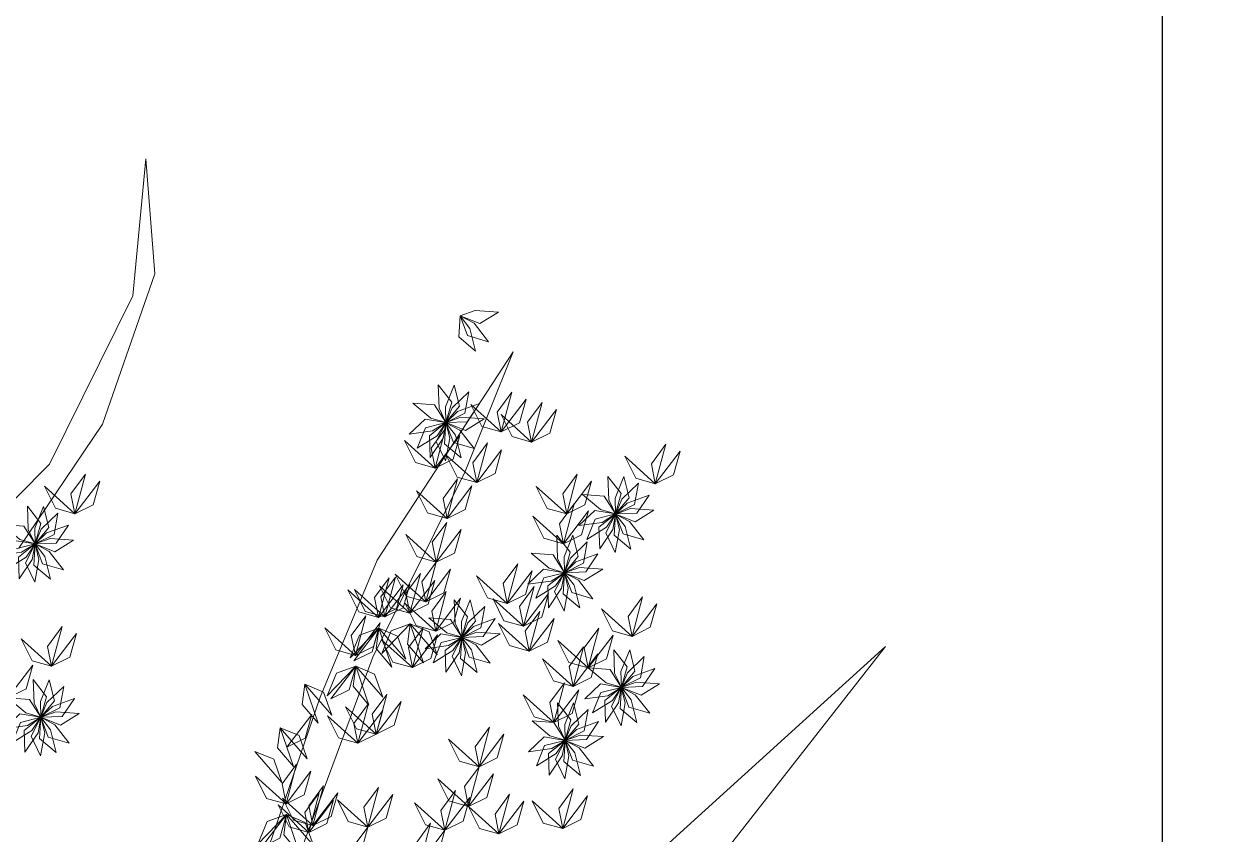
# Model space of a CAD drawing. Header units: inches. Extents: x 15 to 22798, y 21 to 21519.
# Drawn here: x 17793.2 to 17967.7, y 11186.7 to 11305 of the extents above; entities that cross this region are included whole.
import ezdxf

# ---------------------------------------------------------------- set-up
doc = ezdxf.new("R2010")
doc.units = ezdxf.units.IN
doc.header["$MEASUREMENT"] = 0
doc.layers.add('ARREDAMENTO', color=8, linetype='Continuous', lineweight=13)

msp = doc.modelspace()

# ---------------------------------------------------------------- linework, layer by layer
msp.add_lwpolyline([(18459.33, 11805.56), (19265.77, 11805.56), (19265.77, 11088.81), (17959.31, 11088.81), (17959.31, 11805.56), (18369.32, 11805.56)])
at = {"layer": 'ARREDAMENTO', "linetype": 'Continuous', "lineweight": 0}
for points in [[(17792.5, 11228.48), (17804.69, 11246.58), (17812.34, 11268.53), (17810.99, 11285.29), (17809.13, 11265.3), (17796.97, 11240.75), (17787.34, 11231.04)], [(17786.96, 11162.05), (17811.44, 11166.01), (17834.03, 11159.65), (17862.37, 11168.14), (17892.63, 11180.51), (17918.94, 11214.13), (17886.81, 11185), (17859.13, 11171.35), (17835.3, 11165.46), (17829.47, 11173.17), (17844.15, 11212.56), (17857.58, 11239.69), (17864.61, 11257.13), (17844.74, 11226.75), (17836.43, 11206.73), (17825.59, 11175.09), (17821.1, 11169.27), (17808.19, 11172.44), (17792.74, 11167.23)]]:
    msp.add_lwpolyline(points, dxfattribs=at)
at = {"layer": 'ARREDAMENTO', "lineweight": 0}
for points in [[(17862.45, 11262.94), (17859.05, 11263.17), (17856.88, 11262.39), (17859.75, 11261.26), (17862.45, 11262.94)], [(17859.11, 11257.26), (17858.28, 11260.56), (17856.87, 11262.39), (17856.68, 11259.31), (17859.11, 11257.26)], [(17861, 11258.61), (17858.91, 11261.3), (17856.87, 11262.39), (17857.95, 11259.5), (17861, 11258.61)], [(17853.68, 11252.3), (17853.8, 11248.9), (17854.8, 11246.82), (17855.63, 11249.79), (17853.68, 11252.3)], [(17856.01, 11252.29), (17854.73, 11249.12), (17854.8, 11246.82), (17856.77, 11249.2), (17856.01, 11252.29)], [(17858.13, 11251.32), (17855.68, 11248.95), (17854.81, 11246.82), (17857.57, 11248.19), (17858.13, 11251.32)], [(17862.86, 11245.44), (17862.28, 11248.34), (17864.41, 11251.23), (17862.86, 11245.44)], [(17849.97, 11249.65), (17852.58, 11247.46), (17854.79, 11246.82), (17853.14, 11249.42), (17849.97, 11249.65)], [(17859.67, 11249.58), (17856.47, 11248.41), (17854.81, 11246.81), (17857.89, 11246.94), (17859.67, 11249.58)], [(17862.86, 11245.44), (17860.01, 11246.24), (17858.41, 11249.45), (17862.86, 11245.44)], [(17862.86, 11245.44), (17865.52, 11246.76), (17866.49, 11250.21), (17862.86, 11245.44)], [(17867.29, 11243.95), (17866.71, 11246.86), (17868.83, 11249.75), (17867.29, 11243.95)], [(17849.45, 11245.12), (17852.83, 11245.6), (17854.79, 11246.81), (17851.75, 11247.33), (17849.45, 11245.12)], [(17860.38, 11247.35), (17856.98, 11247.59), (17854.81, 11246.81), (17857.67, 11245.67), (17860.38, 11247.35)], [(17867.29, 11243.95), (17864.44, 11244.76), (17862.84, 11247.97), (17867.29, 11243.95)], [(17867.29, 11243.95), (17869.94, 11245.28), (17870.92, 11248.73), (17867.29, 11243.95)], [(17850.6, 11243.1), (17853.49, 11244.9), (17854.79, 11246.81), (17851.8, 11246.04), (17850.6, 11243.1)], [(17852.48, 11241.71), (17854.38, 11244.54), (17854.79, 11246.81), (17852.37, 11244.89), (17852.48, 11241.71)], [(17853.21, 11240.16), (17852.63, 11243.07), (17854.75, 11245.96), (17853.21, 11240.16)], [(17854.75, 11241.21), (17855.34, 11244.56), (17854.79, 11246.8), (17853.36, 11244.07), (17854.75, 11241.21)], [(17857.03, 11241.67), (17856.21, 11244.98), (17854.8, 11246.8), (17854.6, 11243.73), (17857.03, 11241.67)], [(17858.93, 11243.03), (17856.83, 11245.71), (17854.8, 11246.8), (17855.88, 11243.91), (17858.93, 11243.03)], [(17853.21, 11240.16), (17850.36, 11240.97), (17848.76, 11244.18), (17853.21, 11240.16)], [(17853.21, 11240.16), (17855.87, 11241.48), (17856.84, 11244.93), (17853.21, 11240.16)], [(17859.29, 11238.05), (17858.71, 11240.96), (17860.84, 11243.85), (17859.29, 11238.05)], [(17885.34, 11237.88), (17884.76, 11240.78), (17886.89, 11243.67), (17885.34, 11237.88)], [(17859.29, 11238.05), (17856.44, 11238.86), (17854.84, 11242.07), (17859.29, 11238.05)], [(17859.29, 11238.05), (17861.95, 11239.37), (17862.92, 11242.83), (17859.29, 11238.05)], [(17885.34, 11237.88), (17882.49, 11238.68), (17880.89, 11241.89), (17885.34, 11237.88)], [(17885.34, 11237.88), (17888, 11239.2), (17888.98, 11242.65), (17885.34, 11237.88)], [(17800.66, 11233.51), (17800.08, 11236.41), (17802.2, 11239.3), (17800.66, 11233.51)], [(17854.95, 11232.81), (17854.37, 11235.72), (17856.5, 11238.61), (17854.95, 11232.81)], [(17872.42, 11233.48), (17871.83, 11236.39), (17873.96, 11239.28), (17872.42, 11233.48)], [(17878.43, 11238.96), (17878.55, 11235.55), (17879.55, 11233.48), (17880.38, 11236.45), (17878.43, 11238.96)], [(17880.76, 11238.94), (17879.48, 11235.78), (17879.55, 11233.47), (17881.52, 11235.85), (17880.76, 11238.94)], [(17800.66, 11233.51), (17797.81, 11234.32), (17796.21, 11237.53), (17800.66, 11233.51)], [(17800.66, 11233.51), (17803.31, 11234.83), (17804.29, 11238.28), (17800.66, 11233.51)], [(17854.95, 11232.81), (17852.1, 11233.62), (17850.5, 11236.83), (17854.95, 11232.81)], [(17854.95, 11232.81), (17857.61, 11234.14), (17858.58, 11237.59), (17854.95, 11232.81)], [(17872.42, 11233.48), (17869.57, 11234.29), (17867.97, 11237.5), (17872.42, 11233.48)], [(17872.42, 11233.48), (17875.07, 11234.8), (17876.05, 11238.26), (17872.42, 11233.48)], [(17882.88, 11237.98), (17880.43, 11235.61), (17879.56, 11233.47), (17882.32, 11234.84), (17882.88, 11237.98)], [(17871.94, 11229.13), (17871.36, 11232.04), (17873.48, 11234.93), (17871.94, 11229.13)], [(17874.72, 11236.31), (17877.33, 11234.12), (17879.54, 11233.48), (17877.89, 11236.08), (17874.72, 11236.31)], [(17884.42, 11236.23), (17881.22, 11235.06), (17879.56, 11233.47), (17882.64, 11233.6), (17884.42, 11236.23)], [(17793.74, 11234.59), (17793.86, 11231.19), (17794.87, 11229.11), (17795.7, 11232.08), (17793.74, 11234.59)], [(17796.07, 11234.57), (17794.8, 11231.41), (17794.87, 11229.11), (17796.84, 11231.48), (17796.07, 11234.57)], [(17798.19, 11233.61), (17795.74, 11231.24), (17794.87, 11229.1), (17797.63, 11230.48), (17798.19, 11233.61)], [(17871.94, 11229.13), (17874.59, 11230.45), (17875.57, 11233.91), (17871.94, 11229.13)], [(17874.2, 11231.78), (17877.58, 11232.25), (17879.54, 11233.47), (17876.5, 11233.98), (17874.2, 11231.78)], [(17875.35, 11229.75), (17878.24, 11231.56), (17879.54, 11233.47), (17876.55, 11232.7), (17875.35, 11229.75)], [(17877.23, 11228.37), (17879.13, 11231.19), (17879.54, 11233.46), (17877.12, 11231.55), (17877.23, 11228.37)], [(17879.5, 11227.86), (17880.09, 11231.22), (17879.54, 11233.46), (17878.11, 11230.73), (17879.5, 11227.86)], [(17881.79, 11228.33), (17880.96, 11231.64), (17879.55, 11233.46), (17879.35, 11230.38), (17881.79, 11228.33)], [(17883.68, 11229.68), (17881.58, 11232.37), (17879.55, 11233.46), (17880.63, 11230.57), (17883.68, 11229.68)], [(17885.13, 11234.01), (17881.73, 11234.25), (17879.56, 11233.46), (17882.42, 11232.33), (17885.13, 11234.01)], [(17790.03, 11231.94), (17792.64, 11229.75), (17794.86, 11229.11), (17793.21, 11231.71), (17790.03, 11231.94)], [(17799.74, 11231.86), (17796.54, 11230.7), (17794.87, 11229.1), (17797.95, 11229.23), (17799.74, 11231.86)], [(17853.39, 11226.45), (17852.8, 11229.36), (17854.93, 11232.25), (17853.39, 11226.45)], [(17871.94, 11229.13), (17869.09, 11229.94), (17867.49, 11233.15), (17871.94, 11229.13)], [(17800.44, 11229.64), (17797.04, 11229.88), (17794.87, 11229.1), (17797.74, 11227.96), (17800.44, 11229.64)], [(17853.39, 11226.45), (17850.53, 11227.26), (17848.93, 11230.47), (17853.39, 11226.45)], [(17853.39, 11226.45), (17856.04, 11227.77), (17857.02, 11231.22), (17853.39, 11226.45)], [(17870.96, 11230.39), (17871.08, 11226.98), (17872.09, 11224.9), (17872.92, 11227.88), (17870.96, 11230.39)], [(17873.29, 11230.37), (17872.02, 11227.21), (17872.09, 11224.9), (17874.06, 11227.28), (17873.29, 11230.37)], [(17789.52, 11227.41), (17792.89, 11227.89), (17794.85, 11229.1), (17791.81, 11229.62), (17789.52, 11227.41)], [(17790.67, 11225.38), (17793.56, 11227.19), (17794.85, 11229.1), (17791.87, 11228.33), (17790.67, 11225.38)], [(17792.54, 11224), (17794.45, 11226.82), (17794.86, 11229.1), (17792.44, 11227.18), (17792.54, 11224)], [(17794.82, 11223.5), (17795.41, 11226.85), (17794.86, 11229.09), (17793.43, 11226.36), (17794.82, 11223.5)], [(17797.1, 11223.96), (17796.28, 11227.27), (17794.86, 11229.09), (17794.67, 11226.01), (17797.1, 11223.96)], [(17799, 11225.32), (17796.9, 11228), (17794.87, 11229.09), (17795.94, 11226.2), (17799, 11225.32)], [(17875.42, 11229.4), (17872.96, 11227.04), (17872.09, 11224.9), (17874.86, 11226.27), (17875.42, 11229.4)], [(17851.84, 11220.65), (17851.26, 11223.56), (17853.39, 11226.45), (17851.84, 11220.65)], [(17863.73, 11220.41), (17863.14, 11223.32), (17865.27, 11226.21), (17863.73, 11220.41)], [(17867.25, 11227.74), (17869.86, 11225.55), (17872.08, 11224.9), (17870.43, 11227.51), (17867.25, 11227.74)], [(17876.96, 11227.66), (17873.76, 11226.49), (17872.09, 11224.9), (17875.18, 11225.02), (17876.96, 11227.66)], [(17851.84, 11220.65), (17848.99, 11221.46), (17847.39, 11224.67), (17851.84, 11220.65)], [(17849.54, 11218.98), (17848.95, 11221.89), (17851.08, 11224.78), (17849.54, 11218.98)], [(17851.84, 11220.65), (17854.5, 11221.97), (17855.47, 11225.43), (17851.84, 11220.65)], [(17863.73, 11220.41), (17866.38, 11221.73), (17867.36, 11225.19), (17863.73, 11220.41)], [(17866.74, 11223.21), (17870.12, 11223.68), (17872.08, 11224.9), (17869.03, 11225.41), (17866.74, 11223.21)], [(17867.89, 11221.18), (17870.78, 11222.99), (17872.08, 11224.89), (17869.09, 11224.13), (17867.89, 11221.18)], [(17869.76, 11219.79), (17871.67, 11222.62), (17872.08, 11224.89), (17869.66, 11222.97), (17869.76, 11219.79)], [(17872.04, 11219.29), (17872.63, 11222.65), (17872.08, 11224.89), (17870.65, 11222.15), (17872.04, 11219.29)], [(17874.32, 11219.76), (17873.5, 11223.06), (17872.08, 11224.89), (17871.89, 11221.81), (17874.32, 11219.76)], [(17877.66, 11225.44), (17874.26, 11225.67), (17872.09, 11224.89), (17874.96, 11223.76), (17877.66, 11225.44)], [(17876.22, 11221.11), (17874.12, 11223.8), (17872.09, 11224.89), (17873.16, 11222), (17876.22, 11221.11)], [(17844.94, 11218.36), (17844.36, 11221.27), (17846.49, 11224.16), (17844.94, 11218.36)], [(17844.94, 11218.36), (17847.6, 11219.68), (17848.57, 11223.13), (17844.94, 11218.36)], [(17849.54, 11218.98), (17846.69, 11219.79), (17845.09, 11223), (17849.54, 11218.98)], [(17845.88, 11218.45), (17845.29, 11221.36), (17847.42, 11224.25), (17845.88, 11218.45)], [(17845.88, 11218.45), (17848.53, 11219.77), (17849.51, 11223.22), (17845.88, 11218.45)], [(17849.54, 11218.98), (17852.19, 11220.3), (17853.17, 11223.76), (17849.54, 11218.98)], [(17863.73, 11220.41), (17860.87, 11221.22), (17859.27, 11224.43), (17863.73, 11220.41)], [(17866.11, 11217.08), (17865.53, 11219.98), (17867.66, 11222.87), (17866.11, 11217.08)], [(17844.94, 11218.36), (17842.09, 11219.17), (17840.49, 11222.38), (17844.94, 11218.36)], [(17845.88, 11218.45), (17843.03, 11219.26), (17841.43, 11222.47), (17845.88, 11218.45)], [(17853.3, 11216.38), (17852.72, 11219.29), (17854.84, 11222.18), (17853.3, 11216.38)], [(17853.3, 11216.38), (17855.96, 11217.7), (17856.93, 11221.16), (17853.3, 11216.38)], [(17856, 11220.95), (17856.12, 11217.55), (17857.12, 11215.47), (17857.95, 11218.44), (17856, 11220.95)], [(17866.11, 11217.08), (17863.26, 11217.88), (17861.66, 11221.1), (17866.11, 11217.08)], [(17866.11, 11217.08), (17868.77, 11218.4), (17869.75, 11221.85), (17866.11, 11217.08)], [(17881.95, 11215.61), (17881.36, 11218.51), (17883.49, 11221.4), (17881.95, 11215.61)], [(17853.3, 11216.38), (17850.45, 11217.19), (17848.85, 11220.4), (17853.3, 11216.38)], [(17858.33, 11220.93), (17857.05, 11217.77), (17857.12, 11215.47), (17859.09, 11217.84), (17858.33, 11220.93)], [(17860.45, 11219.97), (17858, 11217.6), (17857.13, 11215.46), (17859.89, 11216.84), (17860.45, 11219.97)], [(17866.93, 11213.45), (17866.35, 11216.36), (17868.48, 11219.25), (17866.93, 11213.45)], [(17881.95, 11215.61), (17879.09, 11216.41), (17877.49, 11219.63), (17881.95, 11215.61)], [(17881.95, 11215.61), (17884.6, 11216.93), (17885.58, 11220.38), (17881.95, 11215.61)], [(17841.58, 11212.82), (17840.99, 11215.73), (17843.12, 11218.62), (17841.58, 11212.82)], [(17841.58, 11212.82), (17840.99, 11215.73), (17843.12, 11218.62), (17841.58, 11212.82)], [(17841.58, 11212.82), (17844.23, 11214.14), (17845.21, 11217.6), (17841.58, 11212.82)], [(17841.58, 11212.82), (17844.23, 11214.14), (17845.21, 11217.6), (17841.58, 11212.82)], [(17852.29, 11218.3), (17854.9, 11216.11), (17857.11, 11215.47), (17855.46, 11218.07), (17852.29, 11218.3)], [(17861.99, 11218.22), (17858.79, 11217.06), (17857.13, 11215.46), (17860.21, 11215.59), (17861.99, 11218.22)], [(17866.93, 11213.45), (17864.08, 11214.26), (17862.48, 11217.47), (17866.93, 11213.45)], [(17866.93, 11213.45), (17869.59, 11214.77), (17870.57, 11218.23), (17866.93, 11213.45)], [(17797.26, 11211.24), (17796.68, 11214.15), (17798.81, 11217.04), (17797.26, 11211.24)], [(17797.26, 11211.24), (17799.92, 11212.56), (17800.89, 11216.02), (17797.26, 11211.24)], [(17841.58, 11212.82), (17838.73, 11213.63), (17837.13, 11216.84), (17841.58, 11212.82)], [(17841.58, 11212.82), (17838.73, 11213.63), (17837.13, 11216.84), (17841.58, 11212.82)], [(17845, 11216.79), (17842.2, 11215.8), (17840.82, 11212.49), (17845, 11216.79)], [(17841.36, 11212.02), (17844.02, 11213.34), (17845, 11216.79), (17841.36, 11212.02)], [(17845, 11216.79), (17844.61, 11213.85), (17846.92, 11211.11), (17845, 11216.79)], [(17845, 11216.79), (17847.73, 11215.65), (17848.94, 11212.27), (17845, 11216.79)], [(17849.59, 11217.42), (17846.8, 11216.42), (17845.42, 11213.11), (17849.59, 11217.42)], [(17849.59, 11217.42), (17849.2, 11214.48), (17851.52, 11211.74), (17849.59, 11217.42)], [(17849.91, 11211.05), (17849.33, 11213.96), (17851.45, 11216.85), (17849.91, 11211.05)], [(17849.59, 11217.42), (17852.33, 11216.28), (17853.53, 11212.9), (17849.59, 11217.42)], [(17849.91, 11211.05), (17852.57, 11212.37), (17853.54, 11215.83), (17849.91, 11211.05)], [(17851.77, 11213.77), (17855.15, 11214.25), (17857.11, 11215.46), (17854.07, 11215.98), (17851.77, 11213.77)], [(17862.7, 11216), (17859.3, 11216.24), (17857.13, 11215.46), (17859.99, 11214.32), (17862.7, 11216)], [(17875.56, 11211), (17874.97, 11213.91), (17877.1, 11216.8), (17875.56, 11211)], [(17875.56, 11211), (17878.21, 11212.32), (17879.19, 11215.78), (17875.56, 11211)], [(17797.26, 11211.24), (17794.41, 11212.05), (17792.81, 11215.26), (17797.26, 11211.24)], [(17849.91, 11211.05), (17847.06, 11211.86), (17845.46, 11215.07), (17849.91, 11211.05)], [(17852.92, 11211.74), (17855.81, 11213.55), (17857.11, 11215.46), (17854.12, 11214.69), (17852.92, 11211.74)], [(17854.8, 11210.36), (17856.7, 11213.18), (17857.11, 11215.45), (17854.69, 11213.54), (17854.8, 11210.36)], [(17857.07, 11209.86), (17857.66, 11213.21), (17857.11, 11215.45), (17855.68, 11212.72), (17857.07, 11209.86)], [(17859.36, 11210.32), (17858.53, 11213.63), (17857.12, 11215.45), (17856.92, 11212.37), (17859.36, 11210.32)], [(17861.25, 11211.68), (17859.15, 11214.36), (17857.12, 11215.45), (17858.2, 11212.56), (17861.25, 11211.68)], [(17875.56, 11211), (17872.7, 11211.81), (17871.1, 11215.02), (17875.56, 11211)], [(17873.34, 11208.3), (17872.75, 11211.21), (17874.88, 11214.1), (17873.34, 11208.3)], [(17873.34, 11208.3), (17870.49, 11209.11), (17868.89, 11212.32), (17873.34, 11208.3)], [(17873.34, 11208.3), (17875.99, 11209.62), (17876.97, 11213.07), (17873.34, 11208.3)], [(17879.27, 11213.65), (17879.38, 11210.25), (17880.39, 11208.17), (17881.22, 11211.14), (17879.27, 11213.65)], [(17881.6, 11213.63), (17880.32, 11210.47), (17880.39, 11208.17), (17882.36, 11210.55), (17881.6, 11213.63)], [(17883.72, 11212.67), (17881.27, 11210.3), (17880.39, 11208.17), (17883.16, 11209.54), (17883.72, 11212.67)], [(17790.87, 11206.64), (17793.53, 11207.96), (17794.5, 11211.41), (17790.87, 11206.64)], [(17841.63, 11211.25), (17838.84, 11210.26), (17837.46, 11206.95), (17841.63, 11211.25)], [(17838, 11206.48), (17840.65, 11207.8), (17841.63, 11211.25), (17838, 11206.48)], [(17841.63, 11211.25), (17841.24, 11208.32), (17843.56, 11205.57), (17841.63, 11211.25)], [(17841.63, 11211.25), (17844.37, 11210.11), (17845.57, 11206.73), (17841.63, 11211.25)], [(17875.56, 11211), (17878.17, 11208.81), (17880.38, 11208.17), (17878.73, 11210.77), (17875.56, 11211)], [(17885.26, 11210.92), (17882.06, 11209.76), (17880.4, 11208.16), (17883.48, 11208.29), (17885.26, 11210.92)], [(17794.58, 11209.29), (17794.7, 11205.88), (17795.7, 11203.8), (17796.53, 11206.77), (17794.58, 11209.29)], [(17796.91, 11209.27), (17795.64, 11206.11), (17795.71, 11203.8), (17797.67, 11206.18), (17796.91, 11209.27)], [(17870.53, 11203.04), (17869.95, 11205.95), (17872.08, 11208.84), (17870.53, 11203.04)], [(17885.96, 11208.7), (17882.56, 11208.94), (17880.39, 11208.16), (17883.26, 11207.02), (17885.96, 11208.7)], [(17799.03, 11208.3), (17796.58, 11205.93), (17795.71, 11203.8), (17798.47, 11205.17), (17799.03, 11208.3)], [(17834.21, 11208.61), (17833.82, 11205.67), (17836.13, 11202.93), (17834.21, 11208.61)], [(17834.21, 11208.61), (17836.94, 11207.47), (17838.15, 11204.09), (17834.21, 11208.61)], [(17844.61, 11201.32), (17844.03, 11204.23), (17846.15, 11207.12), (17844.61, 11201.32)], [(17870.53, 11203.04), (17867.68, 11203.85), (17866.08, 11207.06), (17870.53, 11203.04)], [(17870.53, 11203.04), (17873.19, 11204.36), (17874.16, 11207.82), (17870.53, 11203.04)], [(17875.04, 11206.47), (17878.42, 11206.95), (17880.38, 11208.16), (17877.34, 11208.68), (17875.04, 11206.47)], [(17876.19, 11204.45), (17879.08, 11206.25), (17880.38, 11208.16), (17877.39, 11207.39), (17876.19, 11204.45)], [(17878.06, 11203.06), (17879.97, 11205.89), (17880.38, 11208.16), (17877.96, 11206.24), (17878.06, 11203.06)], [(17880.34, 11202.56), (17880.93, 11205.91), (17880.38, 11208.15), (17878.95, 11205.42), (17880.34, 11202.56)], [(17882.62, 11203.02), (17881.8, 11206.33), (17880.39, 11208.15), (17880.19, 11205.07), (17882.62, 11203.02)], [(17884.52, 11204.38), (17882.42, 11207.06), (17880.39, 11208.15), (17881.46, 11205.26), (17884.52, 11204.38)], [(17790.87, 11206.64), (17793.48, 11204.45), (17795.7, 11203.8), (17794.04, 11206.41), (17790.87, 11206.64)], [(17800.58, 11206.56), (17797.38, 11205.39), (17795.71, 11203.8), (17798.79, 11203.92), (17800.58, 11206.56)], [(17844.61, 11201.32), (17841.76, 11202.13), (17840.16, 11205.34), (17844.61, 11201.32)], [(17841.96, 11200), (17841.37, 11202.91), (17843.5, 11205.8), (17841.96, 11200)], [(17844.61, 11201.32), (17847.26, 11202.65), (17848.24, 11206.1), (17844.61, 11201.32)], [(17871.07, 11205.92), (17871.19, 11202.51), (17872.19, 11200.44), (17873.02, 11203.41), (17871.07, 11205.92)], [(17873.4, 11205.9), (17872.12, 11202.74), (17872.2, 11200.44), (17874.16, 11202.81), (17873.4, 11205.9)], [(17790.36, 11202.11), (17793.73, 11202.58), (17795.69, 11203.8), (17792.65, 11204.31), (17790.36, 11202.11)], [(17791.51, 11200.08), (17794.4, 11201.88), (17795.69, 11203.79), (17792.71, 11203.03), (17791.51, 11200.08)], [(17793.38, 11198.69), (17795.29, 11201.52), (17795.7, 11203.79), (17793.28, 11201.87), (17793.38, 11198.69)], [(17795.66, 11198.19), (17796.25, 11201.55), (17795.7, 11203.79), (17794.27, 11201.05), (17795.66, 11198.19)], [(17797.94, 11198.66), (17797.12, 11201.96), (17795.7, 11203.79), (17795.51, 11200.71), (17797.94, 11198.66)], [(17801.28, 11204.34), (17797.88, 11204.57), (17795.71, 11203.79), (17798.58, 11202.66), (17801.28, 11204.34)], [(17799.84, 11200.01), (17797.74, 11202.7), (17795.71, 11203.79), (17796.78, 11200.9), (17799.84, 11200.01)], [(17831.59, 11199.43), (17834.24, 11200.75), (17835.22, 11204.21), (17831.59, 11199.43)], [(17841.96, 11200), (17839.1, 11200.81), (17837.51, 11204.02), (17841.96, 11200)], [(17841.96, 11200), (17844.61, 11201.32), (17845.59, 11204.78), (17841.96, 11200)], [(17875.52, 11204.94), (17873.07, 11202.57), (17872.2, 11200.43), (17874.96, 11201.8), (17875.52, 11204.94)], [(17830.63, 11202.27), (17830.24, 11199.33), (17832.55, 11196.59), (17830.63, 11202.27)], [(17830.63, 11202.27), (17833.36, 11201.13), (17834.57, 11197.75), (17830.63, 11202.27)], [(17859.62, 11196.57), (17859.04, 11199.48), (17861.17, 11202.37), (17859.62, 11196.57)], [(17867.36, 11203.27), (17869.97, 11201.08), (17872.19, 11200.44), (17870.53, 11203.04), (17867.36, 11203.27)], [(17877.07, 11203.19), (17873.86, 11202.03), (17872.2, 11200.43), (17875.28, 11200.56), (17877.07, 11203.19)], [(17859.62, 11196.57), (17856.77, 11197.38), (17855.17, 11200.59), (17859.62, 11196.57)], [(17859.62, 11196.57), (17862.28, 11197.9), (17863.26, 11201.35), (17859.62, 11196.57)], [(17866.85, 11198.74), (17870.22, 11199.22), (17872.18, 11200.43), (17869.14, 11200.95), (17866.85, 11198.74)], [(17867.99, 11196.71), (17870.89, 11198.52), (17872.18, 11200.43), (17869.19, 11199.66), (17867.99, 11196.71)], [(17869.87, 11195.33), (17871.77, 11198.15), (17872.18, 11200.42), (17869.77, 11198.51), (17869.87, 11195.33)], [(17872.14, 11194.82), (17872.74, 11198.18), (17872.19, 11200.42), (17870.76, 11197.69), (17872.14, 11194.82)], [(17874.43, 11195.29), (17873.6, 11198.6), (17872.19, 11200.42), (17872, 11197.34), (17874.43, 11195.29)], [(17876.32, 11196.65), (17874.23, 11199.33), (17872.19, 11200.42), (17873.27, 11197.53), (17876.32, 11196.65)], [(17877.77, 11200.97), (17874.37, 11201.21), (17872.2, 11200.43), (17875.07, 11199.29), (17877.77, 11200.97)], [(17826.93, 11198.82), (17829.67, 11197.68), (17830.87, 11194.3), (17826.93, 11198.82)], [(17831.47, 11191.16), (17830.89, 11194.06), (17833.01, 11196.95), (17831.47, 11191.16)], [(17858.08, 11190.78), (17857.5, 11193.68), (17859.62, 11196.57), (17858.08, 11190.78)], [(17831.47, 11191.16), (17828.62, 11191.96), (17827.02, 11195.18), (17831.47, 11191.16)], [(17831.47, 11191.16), (17834.13, 11192.48), (17835.1, 11195.93), (17831.47, 11191.16)], [(17858.08, 11190.78), (17855.23, 11191.59), (17853.63, 11194.8), (17858.08, 11190.78)], [(17858.08, 11190.78), (17860.74, 11192.1), (17861.71, 11195.55), (17858.08, 11190.78)], [(17835.39, 11187.98), (17834.81, 11190.89), (17836.93, 11193.78), (17835.39, 11187.98)], [(17843.4, 11187.76), (17842.82, 11190.66), (17844.95, 11193.55), (17843.4, 11187.76)], [(17854.64, 11187.3), (17854.06, 11190.2), (17856.19, 11193.09), (17854.64, 11187.3)], [(17871.83, 11187.56), (17871.25, 11190.46), (17873.37, 11193.35), (17871.83, 11187.56)], [(17835.39, 11187.98), (17832.54, 11188.79), (17830.94, 11192), (17835.39, 11187.98)], [(17834.78, 11186.99), (17834.2, 11189.9), (17836.32, 11192.79), (17834.78, 11186.99)], [(17834.78, 11186.99), (17837.43, 11188.31), (17838.41, 11191.77), (17834.78, 11186.99)], [(17835.39, 11187.98), (17838.05, 11189.3), (17839.02, 11192.75), (17835.39, 11187.98)], [(17843.4, 11187.76), (17840.55, 11188.56), (17838.95, 11191.77), (17843.4, 11187.76)], [(17843.4, 11187.76), (17846.06, 11189.08), (17847.04, 11192.53), (17843.4, 11187.76)], [(17854.64, 11187.3), (17851.79, 11188.1), (17850.19, 11191.32), (17854.64, 11187.3)], [(17854.64, 11187.3), (17857.3, 11188.62), (17858.28, 11192.07), (17854.64, 11187.3)], [(17862.53, 11186.76), (17861.95, 11189.67), (17864.08, 11192.56), (17862.53, 11186.76)], [(17862.53, 11186.76), (17865.19, 11188.08), (17866.17, 11191.53), (17862.53, 11186.76)], [(17871.83, 11187.56), (17868.98, 11188.36), (17867.38, 11191.58), (17871.83, 11187.56)], [(17871.83, 11187.56), (17874.48, 11188.88), (17875.46, 11192.33), (17871.83, 11187.56)], [(17831.52, 11189.59), (17828.73, 11188.6), (17827.35, 11185.28), (17831.52, 11189.59)], [(17827.89, 11184.82), (17830.55, 11186.14), (17831.52, 11189.59), (17827.89, 11184.82)], [(17834.78, 11186.99), (17831.93, 11187.8), (17830.33, 11191.01), (17834.78, 11186.99)], [(17831.52, 11189.59), (17831.13, 11186.65), (17833.45, 11183.91), (17831.52, 11189.59)], [(17831.52, 11189.59), (17834.26, 11188.45), (17835.47, 11185.07), (17831.52, 11189.59)], [(17862.53, 11186.76), (17859.68, 11187.57), (17858.08, 11190.78), (17862.53, 11186.76)], [(17851.01, 11182.52), (17850.43, 11185.43), (17852.56, 11188.32), (17851.01, 11182.52)], [(17841.86, 11181.96), (17841.28, 11184.87), (17843.4, 11187.76), (17841.86, 11181.96)], [(17851.01, 11182.52), (17853.67, 11183.84), (17854.64, 11187.3), (17851.01, 11182.52)]]:
    msp.add_lwpolyline(points, dxfattribs=at)

doc.saveas('drawing.dxf')
